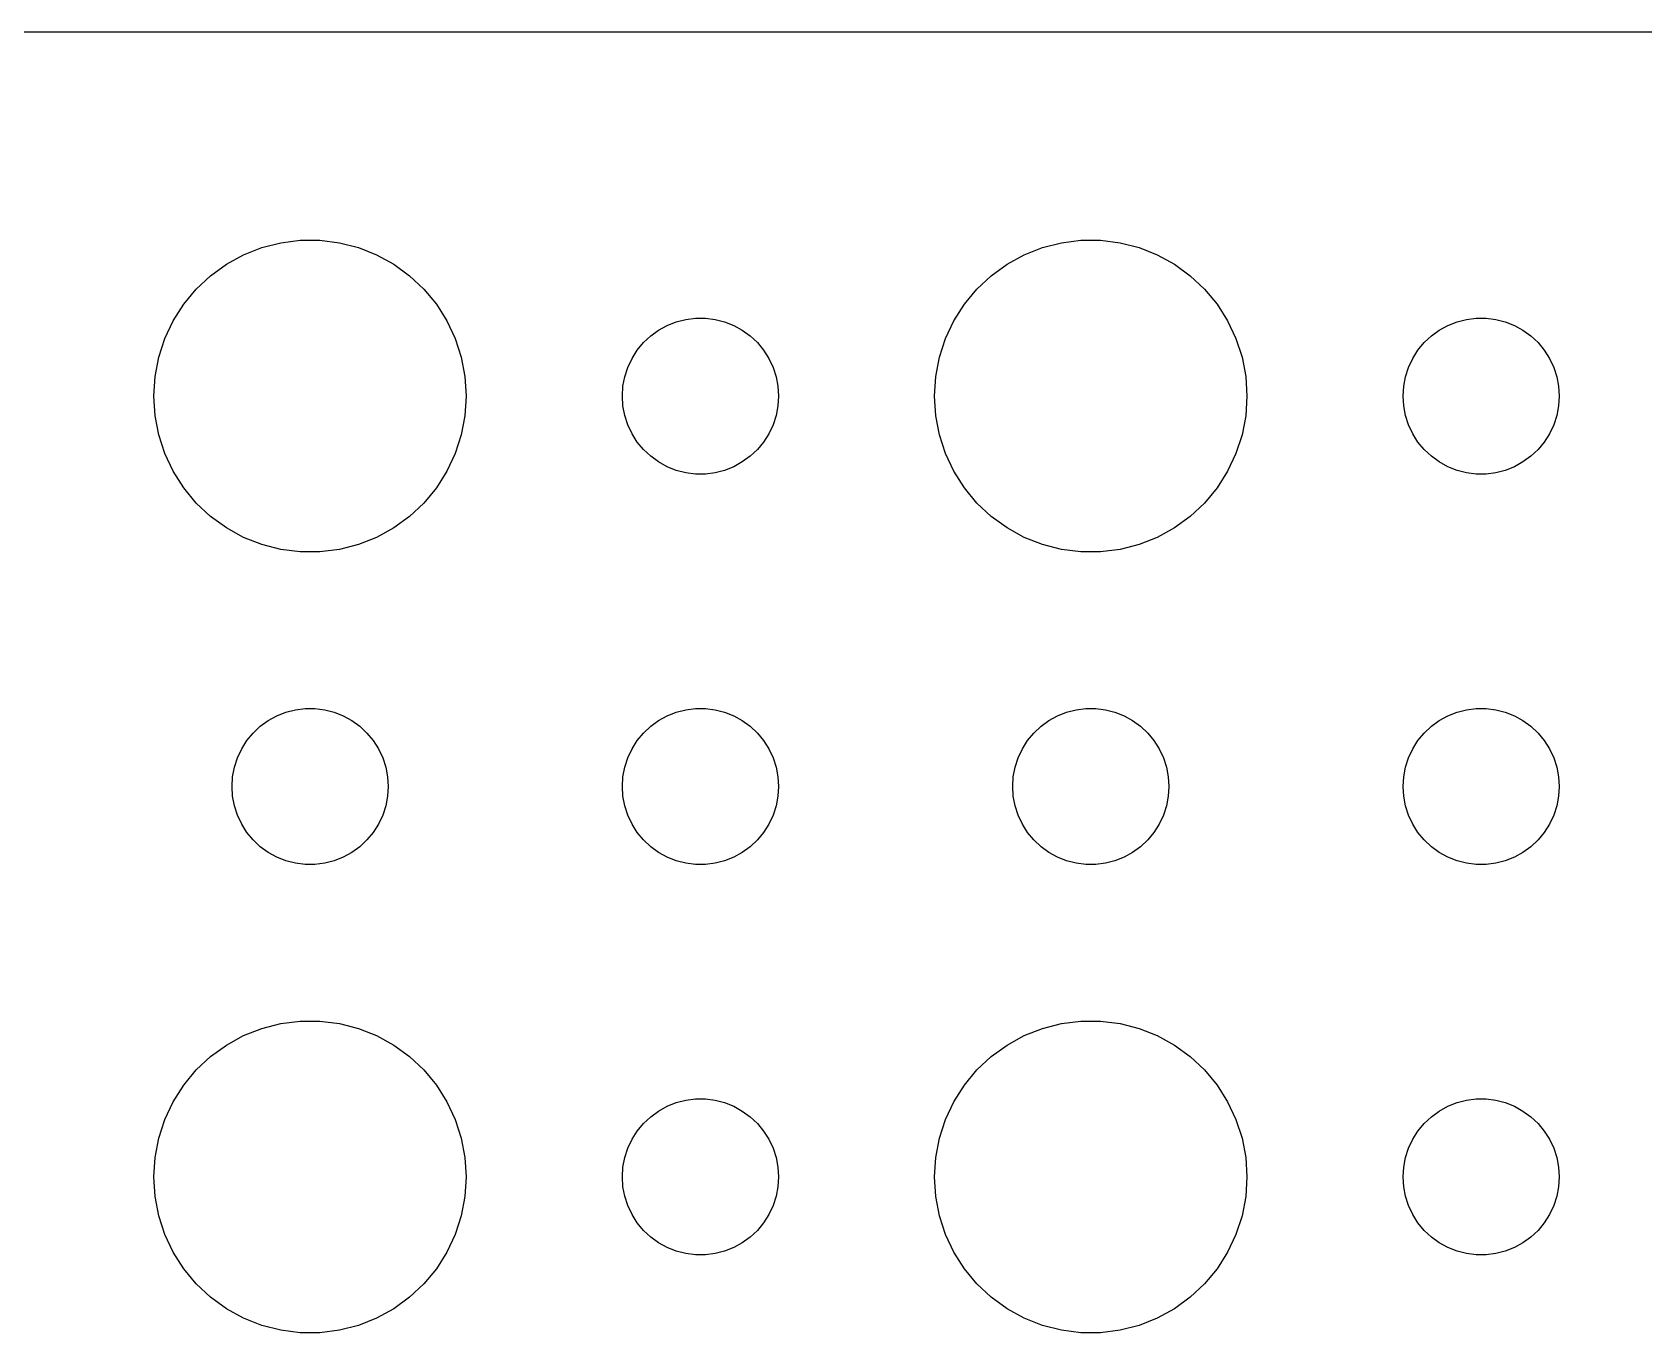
# Model space of a CAD drawing. Header units: metres. Extents: x -134 to 134, y 176 to 394.
# Drawn here: x 32.16 to 63.12, y 255.01 to 279.99 of the extents above; entities that cross this region are included whole.
import ezdxf

# ---------------------------------------------------------------- set-up
doc = ezdxf.new("R2010")
doc.units = ezdxf.units.M

msp = doc.modelspace()

# ---------------------------------------------------------------- linework, layer by layer
for p, q in [((129.814, 279.99), (-129.814, 279.99)), ((36.5729, 275.853), (36.9379, 275.947)), ((36.9379, 275.947), (37.3116, 275.994)), ((37.3116, 275.994), (37.6884, 275.994)), ((37.6884, 275.994), (38.0621, 275.947)), ((38.0621, 275.947), (38.427, 275.853)), ((51.5729, 275.853), (51.9379, 275.947)), ((51.9379, 275.947), (52.3116, 275.994)), ((52.3116, 275.994), (52.6884, 275.994)), ((52.6884, 275.994), (53.0621, 275.947)), ((53.0621, 275.947), (53.427, 275.853)), ((35.8925, 275.533), (36.2227, 275.714)), ((36.2227, 275.714), (36.5729, 275.853)), ((38.427, 275.853), (38.7773, 275.714)), ((38.7773, 275.714), (39.1075, 275.533)), ((50.8925, 275.533), (51.2227, 275.714)), ((51.2227, 275.714), (51.5729, 275.853)), ((53.427, 275.853), (53.7773, 275.714)), ((53.7773, 275.714), (54.1075, 275.533)), ((35.3131, 275.054), (35.5877, 275.312)), ((35.5877, 275.312), (35.8925, 275.533)), ((39.1075, 275.533), (39.4123, 275.312)), ((39.4123, 275.312), (39.6869, 275.054)), ((50.3131, 275.054), (50.5877, 275.312)), ((50.5877, 275.312), (50.8925, 275.533)), ((54.1075, 275.533), (54.4123, 275.312)), ((54.4123, 275.312), (54.6869, 275.054)), ((35.0729, 274.763), (35.3131, 275.054)), ((39.6869, 275.054), (39.927, 274.763)), ((50.0729, 274.763), (50.3131, 275.054)), ((54.6869, 275.054), (54.927, 274.763)), ((34.8711, 274.445), (35.0729, 274.763)), ((39.927, 274.763), (40.1289, 274.445)), ((49.8711, 274.445), (50.0729, 274.763)), ((54.927, 274.763), (55.1289, 274.445)), ((34.7107, 274.104), (34.8711, 274.445)), ((40.1289, 274.445), (40.2893, 274.104)), ((44.1963, 274.266), (44.3613, 274.357)), ((44.3613, 274.357), (44.5365, 274.427)), ((44.5365, 274.427), (44.7189, 274.473)), ((44.7189, 274.473), (44.9058, 274.497)), ((44.9058, 274.497), (45.0942, 274.497)), ((45.0942, 274.497), (45.2811, 274.473)), ((45.2811, 274.473), (45.4635, 274.427)), ((45.4635, 274.427), (45.6387, 274.357)), ((45.6387, 274.357), (45.8037, 274.266)), ((49.7107, 274.104), (49.8711, 274.445)), ((55.1289, 274.445), (55.2893, 274.104)), ((59.1963, 274.266), (59.3613, 274.357)), ((59.3613, 274.357), (59.5365, 274.427)), ((59.5365, 274.427), (59.7189, 274.473)), ((59.7189, 274.473), (59.9058, 274.497)), ((59.9058, 274.497), (60.0942, 274.497)), ((60.0942, 274.497), (60.2811, 274.473)), ((60.2811, 274.473), (60.4635, 274.427)), ((60.4635, 274.427), (60.6387, 274.357)), ((60.6387, 274.357), (60.8037, 274.266)), ((34.5942, 273.746), (34.7107, 274.104)), ((40.2893, 274.104), (40.4057, 273.746)), ((43.9065, 274.027), (44.0439, 274.156)), ((44.0439, 274.156), (44.1963, 274.266)), ((45.8037, 274.266), (45.9561, 274.156)), ((45.9561, 274.156), (46.0934, 274.027)), ((49.5942, 273.746), (49.7107, 274.104)), ((55.2893, 274.104), (55.4057, 273.746)), ((58.9065, 274.027), (59.0439, 274.156)), ((59.0439, 274.156), (59.1963, 274.266)), ((60.8037, 274.266), (60.9561, 274.156)), ((60.9561, 274.156), (61.0934, 274.027)), ((34.5237, 273.376), (34.5942, 273.746)), ((40.4057, 273.746), (40.4763, 273.376)), ((43.6053, 273.552), (43.6855, 273.723)), ((43.6855, 273.723), (43.7865, 273.882)), ((43.7865, 273.882), (43.9065, 274.027)), ((46.0934, 274.027), (46.2135, 273.882)), ((46.2135, 273.882), (46.3145, 273.723)), ((46.3145, 273.723), (46.3947, 273.552)), ((49.5237, 273.376), (49.5942, 273.746)), ((55.4057, 273.746), (55.4763, 273.376)), ((58.6053, 273.552), (58.6855, 273.723)), ((58.6855, 273.723), (58.7865, 273.882)), ((58.7865, 273.882), (58.9065, 274.027)), ((61.0934, 274.027), (61.2135, 273.882)), ((61.2135, 273.882), (61.3145, 273.723)), ((61.3145, 273.723), (61.3947, 273.552)), ((43.5471, 273.373), (43.6053, 273.552)), ((46.3947, 273.552), (46.4529, 273.373)), ((58.5471, 273.373), (58.6053, 273.552)), ((61.3947, 273.552), (61.4529, 273.373)), ((34.5, 273), (34.5237, 273.376)), ((40.4763, 273.376), (40.5, 273)), ((43.5, 273), (43.5118, 273.188)), ((43.5118, 273.188), (43.5471, 273.373)), ((46.4529, 273.373), (46.4882, 273.188)), ((46.4882, 273.188), (46.5, 273)), ((49.5, 273), (49.5237, 273.376)), ((55.4763, 273.376), (55.5, 273)), ((58.5, 273), (58.5118, 273.188)), ((58.5118, 273.188), (58.5471, 273.373)), ((61.4529, 273.373), (61.4882, 273.188)), ((61.4882, 273.188), (61.5, 273)), ((34.5237, 272.624), (34.5, 273)), ((40.5, 273), (40.4763, 272.624)), ((43.5118, 272.812), (43.5, 273)), ((43.5471, 272.627), (43.5118, 272.812)), ((46.4882, 272.812), (46.4529, 272.627)), ((46.5, 273), (46.4882, 272.812)), ((49.5237, 272.624), (49.5, 273)), ((55.5, 273), (55.4763, 272.624)), ((58.5118, 272.812), (58.5, 273)), ((58.5471, 272.627), (58.5118, 272.812)), ((61.4882, 272.812), (61.4529, 272.627)), ((61.5, 273), (61.4882, 272.812)), ((34.5942, 272.254), (34.5237, 272.624)), ((40.4763, 272.624), (40.4057, 272.254)), ((43.6053, 272.448), (43.5471, 272.627)), ((46.4529, 272.627), (46.3947, 272.448)), ((49.5942, 272.254), (49.5237, 272.624)), ((55.4763, 272.624), (55.4057, 272.254)), ((58.6053, 272.448), (58.5471, 272.627)), ((61.4529, 272.627), (61.3947, 272.448)), ((34.7107, 271.896), (34.5942, 272.254)), ((40.4057, 272.254), (40.2893, 271.896)), ((43.6855, 272.277), (43.6053, 272.448)), ((43.7865, 272.118), (43.6855, 272.277)), ((46.3145, 272.277), (46.2135, 272.118)), ((46.3947, 272.448), (46.3145, 272.277)), ((49.7107, 271.896), (49.5942, 272.254)), ((55.4057, 272.254), (55.2893, 271.896)), ((58.6855, 272.277), (58.6053, 272.448)), ((58.7865, 272.118), (58.6855, 272.277)), ((61.3145, 272.277), (61.2135, 272.118)), ((61.3947, 272.448), (61.3145, 272.277)), ((34.8711, 271.555), (34.7107, 271.896)), ((40.2893, 271.896), (40.1289, 271.555)), ((43.9065, 271.973), (43.7865, 272.118)), ((44.0439, 271.844), (43.9065, 271.973)), ((46.0934, 271.973), (45.9561, 271.844)), ((46.2135, 272.118), (46.0934, 271.973)), ((49.8711, 271.555), (49.7107, 271.896)), ((55.2893, 271.896), (55.1289, 271.555)), ((58.9065, 271.973), (58.7865, 272.118)), ((59.0439, 271.844), (58.9065, 271.973)), ((61.0934, 271.973), (60.9561, 271.844)), ((61.2135, 272.118), (61.0934, 271.973)), ((35.0729, 271.237), (34.8711, 271.555)), ((40.1289, 271.555), (39.927, 271.237)), ((44.1963, 271.734), (44.0439, 271.844)), ((44.3613, 271.643), (44.1963, 271.734)), ((44.5365, 271.573), (44.3613, 271.643)), ((44.7189, 271.527), (44.5365, 271.573)), ((45.4635, 271.573), (45.2811, 271.527)), ((45.6387, 271.643), (45.4635, 271.573)), ((45.8037, 271.734), (45.6387, 271.643)), ((45.9561, 271.844), (45.8037, 271.734)), ((50.0729, 271.237), (49.8711, 271.555)), ((55.1289, 271.555), (54.927, 271.237)), ((59.1963, 271.734), (59.0439, 271.844)), ((59.3613, 271.643), (59.1963, 271.734)), ((59.5365, 271.573), (59.3613, 271.643)), ((59.7189, 271.527), (59.5365, 271.573)), ((60.4635, 271.573), (60.2811, 271.527)), ((60.6387, 271.643), (60.4635, 271.573)), ((60.8037, 271.734), (60.6387, 271.643)), ((60.9561, 271.844), (60.8037, 271.734)), ((44.9058, 271.503), (44.7189, 271.527)), ((45.0942, 271.503), (44.9058, 271.503)), ((45.2811, 271.527), (45.0942, 271.503)), ((59.9058, 271.503), (59.7189, 271.527)), ((60.0942, 271.503), (59.9058, 271.503)), ((60.2811, 271.527), (60.0942, 271.503)), ((35.3131, 270.946), (35.0729, 271.237)), ((35.5877, 270.688), (35.3131, 270.946)), ((39.6869, 270.946), (39.4123, 270.688)), ((39.927, 271.237), (39.6869, 270.946)), ((50.3131, 270.946), (50.0729, 271.237)), ((50.5877, 270.688), (50.3131, 270.946)), ((54.6869, 270.946), (54.4123, 270.688)), ((54.927, 271.237), (54.6869, 270.946)), ((35.8925, 270.467), (35.5877, 270.688)), ((39.4123, 270.688), (39.1075, 270.467)), ((50.8925, 270.467), (50.5877, 270.688)), ((54.4123, 270.688), (54.1075, 270.467)), ((36.2227, 270.286), (35.8925, 270.467)), ((39.1075, 270.467), (38.7773, 270.286)), ((51.2227, 270.286), (50.8925, 270.467)), ((54.1075, 270.467), (53.7773, 270.286)), ((36.5729, 270.147), (36.2227, 270.286)), ((36.9379, 270.053), (36.5729, 270.147)), ((37.3116, 270.006), (36.9379, 270.053)), ((37.6884, 270.006), (37.3116, 270.006)), ((38.0621, 270.053), (37.6884, 270.006)), ((38.427, 270.147), (38.0621, 270.053)), ((38.7773, 270.286), (38.427, 270.147)), ((51.5729, 270.147), (51.2227, 270.286)), ((51.9379, 270.053), (51.5729, 270.147)), ((52.3116, 270.006), (51.9379, 270.053)), ((52.6884, 270.006), (52.3116, 270.006)), ((53.0621, 270.053), (52.6884, 270.006)), ((53.427, 270.147), (53.0621, 270.053)), ((53.7773, 270.286), (53.427, 270.147)), ((36.8613, 266.857), (37.0365, 266.927)), ((37.0365, 266.927), (37.2189, 266.973)), ((37.2189, 266.973), (37.4058, 266.997)), ((37.4058, 266.997), (37.5942, 266.997)), ((37.5942, 266.997), (37.7811, 266.973)), ((37.7811, 266.973), (37.9635, 266.927)), ((37.9635, 266.927), (38.1387, 266.857)), ((44.3613, 266.857), (44.5365, 266.927)), ((44.5365, 266.927), (44.7189, 266.973)), ((44.7189, 266.973), (44.9058, 266.997)), ((44.9058, 266.997), (45.0942, 266.997)), ((45.0942, 266.997), (45.2811, 266.973)), ((45.2811, 266.973), (45.4635, 266.927)), ((45.4635, 266.927), (45.6387, 266.857)), ((51.8613, 266.857), (52.0365, 266.927)), ((52.0365, 266.927), (52.2189, 266.973)), ((52.2189, 266.973), (52.4058, 266.997)), ((52.4058, 266.997), (52.5942, 266.997)), ((52.5942, 266.997), (52.7811, 266.973)), ((52.7811, 266.973), (52.9635, 266.927)), ((52.9635, 266.927), (53.1387, 266.857)), ((59.3613, 266.857), (59.5365, 266.927)), ((59.5365, 266.927), (59.7189, 266.973)), ((59.7189, 266.973), (59.9058, 266.997)), ((59.9058, 266.997), (60.0942, 266.997)), ((60.0942, 266.997), (60.2811, 266.973)), ((60.2811, 266.973), (60.4635, 266.927)), ((60.4635, 266.927), (60.6387, 266.857)), ((36.4065, 266.527), (36.5439, 266.656)), ((36.5439, 266.656), (36.6963, 266.766)), ((36.6963, 266.766), (36.8613, 266.857)), ((38.1387, 266.857), (38.3037, 266.766)), ((38.3037, 266.766), (38.4561, 266.656)), ((38.4561, 266.656), (38.5934, 266.527)), ((43.9065, 266.527), (44.0439, 266.656)), ((44.0439, 266.656), (44.1963, 266.766)), ((44.1963, 266.766), (44.3613, 266.857)), ((45.6387, 266.857), (45.8037, 266.766)), ((45.8037, 266.766), (45.9561, 266.656)), ((45.9561, 266.656), (46.0934, 266.527)), ((51.4065, 266.527), (51.5439, 266.656)), ((51.5439, 266.656), (51.6963, 266.766)), ((51.6963, 266.766), (51.8613, 266.857)), ((53.1387, 266.857), (53.3037, 266.766)), ((53.3037, 266.766), (53.4561, 266.656)), ((53.4561, 266.656), (53.5934, 266.527)), ((58.9065, 266.527), (59.0439, 266.656)), ((59.0439, 266.656), (59.1963, 266.766)), ((59.1963, 266.766), (59.3613, 266.857)), ((60.6387, 266.857), (60.8037, 266.766)), ((60.8037, 266.766), (60.9561, 266.656)), ((60.9561, 266.656), (61.0934, 266.527)), ((36.1855, 266.223), (36.2865, 266.382)), ((36.2865, 266.382), (36.4065, 266.527)), ((38.5934, 266.527), (38.7135, 266.382)), ((38.7135, 266.382), (38.8145, 266.223)), ((43.6855, 266.223), (43.7865, 266.382)), ((43.7865, 266.382), (43.9065, 266.527)), ((46.0934, 266.527), (46.2135, 266.382)), ((46.2135, 266.382), (46.3145, 266.223)), ((51.1855, 266.223), (51.2865, 266.382)), ((51.2865, 266.382), (51.4065, 266.527)), ((53.5934, 266.527), (53.7135, 266.382)), ((53.7135, 266.382), (53.8145, 266.223)), ((58.6855, 266.223), (58.7865, 266.382)), ((58.7865, 266.382), (58.9065, 266.527)), ((61.0934, 266.527), (61.2135, 266.382)), ((61.2135, 266.382), (61.3145, 266.223)), ((36.0471, 265.873), (36.1053, 266.052)), ((36.1053, 266.052), (36.1855, 266.223)), ((38.8145, 266.223), (38.8947, 266.052)), ((38.8947, 266.052), (38.9529, 265.873)), ((43.5471, 265.873), (43.6053, 266.052)), ((43.6053, 266.052), (43.6855, 266.223)), ((46.3145, 266.223), (46.3947, 266.052)), ((46.3947, 266.052), (46.4529, 265.873)), ((51.0471, 265.873), (51.1053, 266.052)), ((51.1053, 266.052), (51.1855, 266.223)), ((53.8145, 266.223), (53.8947, 266.052)), ((53.8947, 266.052), (53.9529, 265.873)), ((58.5471, 265.873), (58.6053, 266.052)), ((58.6053, 266.052), (58.6855, 266.223)), ((61.3145, 266.223), (61.3947, 266.052)), ((61.3947, 266.052), (61.4529, 265.873)), ((36, 265.5), (36.0118, 265.688)), ((36.0118, 265.688), (36.0471, 265.873)), ((38.9529, 265.873), (38.9882, 265.688)), ((38.9882, 265.688), (39, 265.5)), ((43.5, 265.5), (43.5118, 265.688)), ((43.5118, 265.688), (43.5471, 265.873)), ((46.4529, 265.873), (46.4882, 265.688)), ((46.4882, 265.688), (46.5, 265.5)), ((51, 265.5), (51.0118, 265.688)), ((51.0118, 265.688), (51.0471, 265.873)), ((53.9529, 265.873), (53.9882, 265.688)), ((53.9882, 265.688), (54, 265.5)), ((58.5, 265.5), (58.5118, 265.688)), ((58.5118, 265.688), (58.5471, 265.873)), ((61.4529, 265.873), (61.4882, 265.688)), ((61.4882, 265.688), (61.5, 265.5)), ((36.0118, 265.312), (36, 265.5)), ((39, 265.5), (38.9882, 265.312)), ((43.5118, 265.312), (43.5, 265.5)), ((46.5, 265.5), (46.4882, 265.312)), ((51.0118, 265.312), (51, 265.5)), ((54, 265.5), (53.9882, 265.312)), ((58.5118, 265.312), (58.5, 265.5)), ((61.5, 265.5), (61.4882, 265.312)), ((36.0471, 265.127), (36.0118, 265.312)), ((36.1053, 264.948), (36.0471, 265.127)), ((38.9529, 265.127), (38.8947, 264.948)), ((38.9882, 265.312), (38.9529, 265.127)), ((43.5471, 265.127), (43.5118, 265.312)), ((43.6053, 264.948), (43.5471, 265.127)), ((46.4529, 265.127), (46.3947, 264.948)), ((46.4882, 265.312), (46.4529, 265.127)), ((51.0471, 265.127), (51.0118, 265.312)), ((51.1053, 264.948), (51.0471, 265.127)), ((53.9529, 265.127), (53.8947, 264.948)), ((53.9882, 265.312), (53.9529, 265.127)), ((58.5471, 265.127), (58.5118, 265.312)), ((58.6053, 264.948), (58.5471, 265.127)), ((61.4529, 265.127), (61.3947, 264.948)), ((61.4882, 265.312), (61.4529, 265.127)), ((36.1855, 264.777), (36.1053, 264.948)), ((36.2865, 264.618), (36.1855, 264.777)), ((38.8145, 264.777), (38.7135, 264.618)), ((38.8947, 264.948), (38.8145, 264.777)), ((43.6855, 264.777), (43.6053, 264.948)), ((43.7865, 264.618), (43.6855, 264.777)), ((46.3145, 264.777), (46.2135, 264.618)), ((46.3947, 264.948), (46.3145, 264.777)), ((51.1855, 264.777), (51.1053, 264.948)), ((51.2865, 264.618), (51.1855, 264.777)), ((53.8145, 264.777), (53.7135, 264.618)), ((53.8947, 264.948), (53.8145, 264.777)), ((58.6855, 264.777), (58.6053, 264.948)), ((58.7865, 264.618), (58.6855, 264.777)), ((61.3145, 264.777), (61.2135, 264.618)), ((61.3947, 264.948), (61.3145, 264.777)), ((36.4065, 264.473), (36.2865, 264.618)), ((36.5439, 264.344), (36.4065, 264.473)), ((38.5934, 264.473), (38.4561, 264.344)), ((38.7135, 264.618), (38.5934, 264.473)), ((43.9065, 264.473), (43.7865, 264.618)), ((44.0439, 264.344), (43.9065, 264.473)), ((46.0934, 264.473), (45.9561, 264.344)), ((46.2135, 264.618), (46.0934, 264.473)), ((51.4065, 264.473), (51.2865, 264.618)), ((51.5439, 264.344), (51.4065, 264.473)), ((53.5934, 264.473), (53.4561, 264.344)), ((53.7135, 264.618), (53.5934, 264.473)), ((58.9065, 264.473), (58.7865, 264.618)), ((59.0439, 264.344), (58.9065, 264.473)), ((61.0934, 264.473), (60.9561, 264.344)), ((61.2135, 264.618), (61.0934, 264.473)), ((36.6963, 264.234), (36.5439, 264.344)), ((36.8613, 264.143), (36.6963, 264.234)), ((37.0365, 264.073), (36.8613, 264.143)), ((38.1387, 264.143), (37.9635, 264.073)), ((38.3037, 264.234), (38.1387, 264.143)), ((38.4561, 264.344), (38.3037, 264.234)), ((44.1963, 264.234), (44.0439, 264.344)), ((44.3613, 264.143), (44.1963, 264.234)), ((44.5365, 264.073), (44.3613, 264.143)), ((45.6387, 264.143), (45.4635, 264.073)), ((45.8037, 264.234), (45.6387, 264.143)), ((45.9561, 264.344), (45.8037, 264.234)), ((51.6963, 264.234), (51.5439, 264.344)), ((51.8613, 264.143), (51.6963, 264.234)), ((52.0365, 264.073), (51.8613, 264.143)), ((53.1387, 264.143), (52.9635, 264.073)), ((53.3037, 264.234), (53.1387, 264.143)), ((53.4561, 264.344), (53.3037, 264.234)), ((59.1963, 264.234), (59.0439, 264.344)), ((59.3613, 264.143), (59.1963, 264.234)), ((59.5365, 264.073), (59.3613, 264.143)), ((60.6387, 264.143), (60.4635, 264.073)), ((60.8037, 264.234), (60.6387, 264.143)), ((60.9561, 264.344), (60.8037, 264.234)), ((37.2189, 264.027), (37.0365, 264.073)), ((37.4058, 264.003), (37.2189, 264.027)), ((37.5942, 264.003), (37.4058, 264.003)), ((37.7811, 264.027), (37.5942, 264.003)), ((37.9635, 264.073), (37.7811, 264.027)), ((44.7189, 264.027), (44.5365, 264.073)), ((44.9058, 264.003), (44.7189, 264.027)), ((45.0942, 264.003), (44.9058, 264.003)), ((45.2811, 264.027), (45.0942, 264.003)), ((45.4635, 264.073), (45.2811, 264.027)), ((52.2189, 264.027), (52.0365, 264.073)), ((52.4058, 264.003), (52.2189, 264.027)), ((52.5942, 264.003), (52.4058, 264.003)), ((52.7811, 264.027), (52.5942, 264.003)), ((52.9635, 264.073), (52.7811, 264.027)), ((59.7189, 264.027), (59.5365, 264.073)), ((59.9058, 264.003), (59.7189, 264.027)), ((60.0942, 264.003), (59.9058, 264.003)), ((60.2811, 264.027), (60.0942, 264.003)), ((60.4635, 264.073), (60.2811, 264.027)), ((36.2227, 260.714), (36.5729, 260.853)), ((36.5729, 260.853), (36.9379, 260.947)), ((36.9379, 260.947), (37.3116, 260.994)), ((37.3116, 260.994), (37.6884, 260.994)), ((37.6884, 260.994), (38.0621, 260.947)), ((38.0621, 260.947), (38.427, 260.853)), ((38.427, 260.853), (38.7773, 260.714)), ((51.2227, 260.714), (51.5729, 260.853)), ((51.5729, 260.853), (51.9379, 260.947)), ((51.9379, 260.947), (52.3116, 260.994)), ((52.3116, 260.994), (52.6884, 260.994)), ((52.6884, 260.994), (53.0621, 260.947)), ((53.0621, 260.947), (53.427, 260.853)), ((53.427, 260.853), (53.7773, 260.714)), ((35.5877, 260.312), (35.8925, 260.533)), ((35.8925, 260.533), (36.2227, 260.714)), ((38.7773, 260.714), (39.1075, 260.533)), ((39.1075, 260.533), (39.4123, 260.312)), ((50.5877, 260.312), (50.8925, 260.533)), ((50.8925, 260.533), (51.2227, 260.714)), ((53.7773, 260.714), (54.1075, 260.533)), ((54.1075, 260.533), (54.4123, 260.312)), ((35.3131, 260.054), (35.5877, 260.312)), ((39.4123, 260.312), (39.6869, 260.054)), ((50.3131, 260.054), (50.5877, 260.312)), ((54.4123, 260.312), (54.6869, 260.054)), ((35.0729, 259.763), (35.3131, 260.054)), ((39.6869, 260.054), (39.927, 259.763)), ((50.0729, 259.763), (50.3131, 260.054)), ((54.6869, 260.054), (54.927, 259.763)), ((34.8711, 259.445), (35.0729, 259.763)), ((39.927, 259.763), (40.1289, 259.445)), ((44.7189, 259.473), (44.9058, 259.497)), ((44.9058, 259.497), (45.0942, 259.497)), ((45.0942, 259.497), (45.2811, 259.473)), ((49.8711, 259.445), (50.0729, 259.763)), ((54.927, 259.763), (55.1289, 259.445)), ((59.7189, 259.473), (59.9058, 259.497)), ((59.9058, 259.497), (60.0942, 259.497)), ((60.0942, 259.497), (60.2811, 259.473)), ((34.7107, 259.104), (34.8711, 259.445)), ((40.1289, 259.445), (40.2893, 259.104)), ((44.0439, 259.156), (44.1963, 259.266)), ((44.1963, 259.266), (44.3613, 259.357)), ((44.3613, 259.357), (44.5365, 259.427)), ((44.5365, 259.427), (44.7189, 259.473)), ((45.2811, 259.473), (45.4635, 259.427)), ((45.4635, 259.427), (45.6387, 259.357)), ((45.6387, 259.357), (45.8037, 259.266)), ((45.8037, 259.266), (45.9561, 259.156)), ((49.7107, 259.104), (49.8711, 259.445)), ((55.1289, 259.445), (55.2893, 259.104)), ((59.0439, 259.156), (59.1963, 259.266)), ((59.1963, 259.266), (59.3613, 259.357)), ((59.3613, 259.357), (59.5365, 259.427)), ((59.5365, 259.427), (59.7189, 259.473)), ((60.2811, 259.473), (60.4635, 259.427)), ((60.4635, 259.427), (60.6387, 259.357)), ((60.6387, 259.357), (60.8037, 259.266)), ((60.8037, 259.266), (60.9561, 259.156)), ((34.5942, 258.746), (34.7107, 259.104)), ((40.2893, 259.104), (40.4057, 258.746)), ((43.6855, 258.723), (43.7865, 258.882)), ((43.7865, 258.882), (43.9065, 259.027)), ((43.9065, 259.027), (44.0439, 259.156)), ((45.9561, 259.156), (46.0934, 259.027)), ((46.0934, 259.027), (46.2135, 258.882)), ((46.2135, 258.882), (46.3145, 258.723)), ((49.5942, 258.746), (49.7107, 259.104)), ((55.2893, 259.104), (55.4057, 258.746)), ((58.6855, 258.723), (58.7865, 258.882)), ((58.7865, 258.882), (58.9065, 259.027)), ((58.9065, 259.027), (59.0439, 259.156)), ((60.9561, 259.156), (61.0934, 259.027)), ((61.0934, 259.027), (61.2135, 258.882)), ((61.2135, 258.882), (61.3145, 258.723)), ((34.5237, 258.376), (34.5942, 258.746)), ((40.4057, 258.746), (40.4763, 258.376)), ((43.5471, 258.373), (43.6053, 258.552)), ((43.6053, 258.552), (43.6855, 258.723)), ((46.3145, 258.723), (46.3947, 258.552)), ((46.3947, 258.552), (46.4529, 258.373)), ((49.5237, 258.376), (49.5942, 258.746)), ((55.4057, 258.746), (55.4763, 258.376)), ((58.5471, 258.373), (58.6053, 258.552)), ((58.6053, 258.552), (58.6855, 258.723)), ((61.3145, 258.723), (61.3947, 258.552)), ((61.3947, 258.552), (61.4529, 258.373)), ((34.5, 258), (34.5237, 258.376)), ((40.4763, 258.376), (40.5, 258)), ((43.5118, 258.188), (43.5471, 258.373)), ((46.4529, 258.373), (46.4882, 258.188)), ((49.5, 258), (49.5237, 258.376)), ((55.4763, 258.376), (55.5, 258)), ((58.5118, 258.188), (58.5471, 258.373)), ((61.4529, 258.373), (61.4882, 258.188)), ((34.5237, 257.624), (34.5, 258)), ((40.5, 258), (40.4763, 257.624)), ((43.5, 258), (43.5118, 258.188)), ((43.5118, 257.812), (43.5, 258)), ((46.4882, 258.188), (46.5, 258)), ((46.5, 258), (46.4882, 257.812)), ((49.5237, 257.624), (49.5, 258)), ((55.5, 258), (55.4763, 257.624)), ((58.5, 258), (58.5118, 258.188)), ((58.5118, 257.812), (58.5, 258)), ((61.4882, 258.188), (61.5, 258)), ((61.5, 258), (61.4882, 257.812)), ((34.5942, 257.254), (34.5237, 257.624)), ((40.4763, 257.624), (40.4057, 257.254)), ((43.5471, 257.627), (43.5118, 257.812)), ((43.6053, 257.448), (43.5471, 257.627)), ((46.4529, 257.627), (46.3947, 257.448)), ((46.4882, 257.812), (46.4529, 257.627)), ((49.5942, 257.254), (49.5237, 257.624)), ((55.4763, 257.624), (55.4057, 257.254)), ((58.5471, 257.627), (58.5118, 257.812)), ((58.6053, 257.448), (58.5471, 257.627)), ((61.4529, 257.627), (61.3947, 257.448)), ((61.4882, 257.812), (61.4529, 257.627)), ((43.6855, 257.277), (43.6053, 257.448)), ((46.3947, 257.448), (46.3145, 257.277)), ((58.6855, 257.277), (58.6053, 257.448)), ((61.3947, 257.448), (61.3145, 257.277)), ((34.7107, 256.896), (34.5942, 257.254)), ((40.4057, 257.254), (40.2893, 256.896)), ((43.7865, 257.118), (43.6855, 257.277)), ((43.9065, 256.973), (43.7865, 257.118)), ((46.2135, 257.118), (46.0934, 256.973)), ((46.3145, 257.277), (46.2135, 257.118)), ((49.7107, 256.896), (49.5942, 257.254)), ((55.4057, 257.254), (55.2893, 256.896)), ((58.7865, 257.118), (58.6855, 257.277)), ((58.9065, 256.973), (58.7865, 257.118)), ((61.2135, 257.118), (61.0934, 256.973)), ((61.3145, 257.277), (61.2135, 257.118)), ((34.8711, 256.555), (34.7107, 256.896)), ((40.2893, 256.896), (40.1289, 256.555)), ((44.0439, 256.844), (43.9065, 256.973)), ((44.1963, 256.734), (44.0439, 256.844)), ((44.3613, 256.643), (44.1963, 256.734)), ((45.8037, 256.734), (45.6387, 256.643)), ((45.9561, 256.844), (45.8037, 256.734)), ((46.0934, 256.973), (45.9561, 256.844)), ((49.8711, 256.555), (49.7107, 256.896)), ((55.2893, 256.896), (55.1289, 256.555)), ((59.0439, 256.844), (58.9065, 256.973)), ((59.1963, 256.734), (59.0439, 256.844)), ((59.3613, 256.643), (59.1963, 256.734)), ((60.8037, 256.734), (60.6387, 256.643)), ((60.9561, 256.844), (60.8037, 256.734)), ((61.0934, 256.973), (60.9561, 256.844)), ((35.0729, 256.237), (34.8711, 256.555)), ((40.1289, 256.555), (39.927, 256.237)), ((44.5365, 256.573), (44.3613, 256.643)), ((44.7189, 256.527), (44.5365, 256.573)), ((44.9058, 256.503), (44.7189, 256.527)), ((45.0942, 256.503), (44.9058, 256.503)), ((45.2811, 256.527), (45.0942, 256.503)), ((45.4635, 256.573), (45.2811, 256.527)), ((45.6387, 256.643), (45.4635, 256.573)), ((50.0729, 256.237), (49.8711, 256.555)), ((55.1289, 256.555), (54.927, 256.237)), ((59.5365, 256.573), (59.3613, 256.643)), ((59.7189, 256.527), (59.5365, 256.573)), ((59.9058, 256.503), (59.7189, 256.527)), ((60.0942, 256.503), (59.9058, 256.503)), ((60.2811, 256.527), (60.0942, 256.503)), ((60.4635, 256.573), (60.2811, 256.527)), ((60.6387, 256.643), (60.4635, 256.573)), ((35.3131, 255.946), (35.0729, 256.237)), ((39.927, 256.237), (39.6869, 255.946)), ((50.3131, 255.946), (50.0729, 256.237)), ((54.927, 256.237), (54.6869, 255.946)), ((35.5877, 255.688), (35.3131, 255.946)), ((39.6869, 255.946), (39.4123, 255.688)), ((50.5877, 255.688), (50.3131, 255.946)), ((54.6869, 255.946), (54.4123, 255.688)), ((35.8925, 255.467), (35.5877, 255.688)), ((36.2227, 255.286), (35.8925, 255.467)), ((39.1075, 255.467), (38.7773, 255.286)), ((39.4123, 255.688), (39.1075, 255.467)), ((50.8925, 255.467), (50.5877, 255.688)), ((51.2227, 255.286), (50.8925, 255.467)), ((54.1075, 255.467), (53.7773, 255.286)), ((54.4123, 255.688), (54.1075, 255.467)), ((36.5729, 255.147), (36.2227, 255.286)), ((36.9379, 255.053), (36.5729, 255.147)), ((38.427, 255.147), (38.0621, 255.053)), ((38.7773, 255.286), (38.427, 255.147)), ((51.5729, 255.147), (51.2227, 255.286)), ((51.9379, 255.053), (51.5729, 255.147)), ((53.427, 255.147), (53.0621, 255.053)), ((53.7773, 255.286), (53.427, 255.147)), ((37.3116, 255.006), (36.9379, 255.053)), ((37.6884, 255.006), (37.3116, 255.006)), ((38.0621, 255.053), (37.6884, 255.006)), ((52.3116, 255.006), (51.9379, 255.053)), ((52.6884, 255.006), (52.3116, 255.006)), ((53.0621, 255.053), (52.6884, 255.006))]:
    msp.add_line(p, q)

doc.saveas('drawing.dxf')
